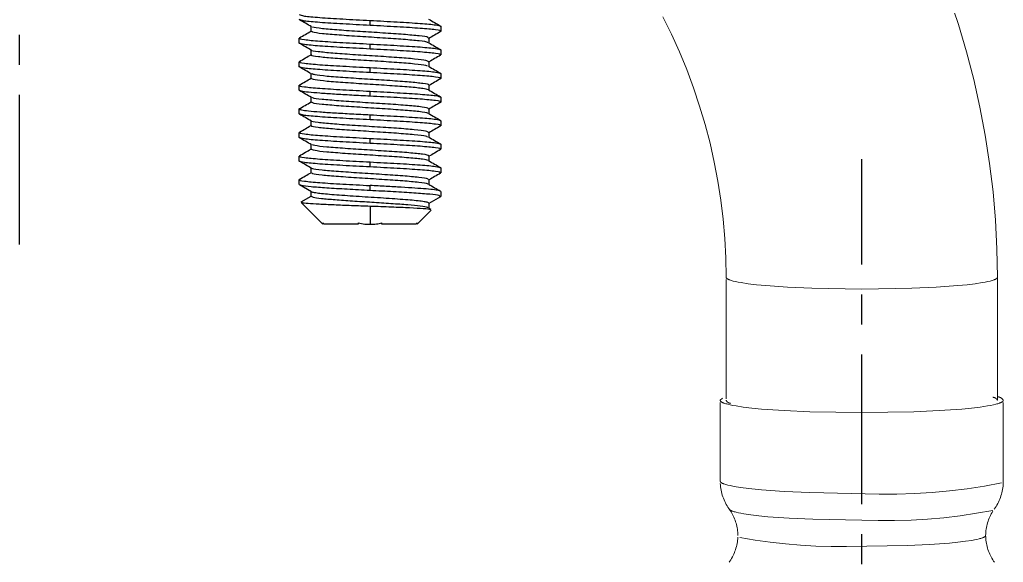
# Model space of a CAD drawing. Header units: millimetres. Extents: x 601 to 1195, y -1757 to -1337.
# Drawn here: x 943.37 to 985.06, y -1690.44 to -1667.44 of the extents above; entities that cross this region are included whole.
import ezdxf

# ---------------------------------------------------------------- set-up
doc = ezdxf.new("R2010")
doc.units = ezdxf.units.MM
doc.header["$LTSCALE"] = 0.1
doc.linetypes.add('CENTERX2', pattern=[101.6, 63.5, -12.7, 12.7, -12.7])
doc.layers.get('0').update_dxf_attribs({"lineweight": 13})
doc.layers.add('CENTER', color=1, linetype='CENTERX2')

msp = doc.modelspace()

# ---------------------------------------------------------------- linework, layer by layer
for p, q in [((982.772, -1666.495), (983.156, -1667.642)), ((970.629, -1667.318), (970.992, -1668.051)), ((983.156, -1667.642), (983.502, -1668.8)), ((970.992, -1668.051), (971.33, -1668.797)), ((971.33, -1668.797), (971.643, -1669.554)), ((983.502, -1668.8), (983.807, -1669.97)), ((971.643, -1669.554), (971.929, -1670.321)), ((983.807, -1669.97), (984.073, -1671.15)), ((971.929, -1670.321), (972.19, -1671.097)), ((972.19, -1671.097), (972.424, -1671.881)), ((984.073, -1671.15), (984.298, -1672.338)), ((972.424, -1671.881), (972.631, -1672.674)), ((984.298, -1672.338), (984.483, -1673.533)), ((972.631, -1672.674), (972.811, -1673.472)), ((972.811, -1673.472), (972.963, -1674.277)), ((984.483, -1673.533), (984.626, -1674.733)), ((972.963, -1674.277), (973.088, -1675.086)), ((984.626, -1674.733), (984.729, -1675.938)), ((973.088, -1675.086), (973.186, -1675.899)), ((973.186, -1675.899), (973.256, -1676.714)), ((984.729, -1675.938), (984.791, -1677.146)), ((973.256, -1676.714), (973.298, -1677.532)), ((984.791, -1677.146), (984.812, -1678.354)), ((973.298, -1677.532), (973.312, -1678.351)), ((973.312, -1678.354), (973.312, -1678.36)), ((973.312, -1678.36), (973.313, -1678.366)), ((973.312, -1678.445), (973.312, -1683.508)), ((973.313, -1678.366), (973.315, -1678.371)), ((973.315, -1678.371), (973.318, -1678.377)), ((973.318, -1678.377), (973.321, -1678.382)), ((973.321, -1678.382), (973.325, -1678.388)), ((973.325, -1678.388), (973.33, -1678.394)), ((973.33, -1678.394), (973.335, -1678.399)), ((973.335, -1678.399), (973.342, -1678.405)), ((973.342, -1678.405), (973.349, -1678.411)), ((973.349, -1678.411), (973.357, -1678.417)), ((973.357, -1678.417), (973.365, -1678.422)), ((973.365, -1678.422), (973.375, -1678.428)), ((973.375, -1678.428), (973.385, -1678.434)), ((973.385, -1678.434), (973.396, -1678.44)), ((973.396, -1678.44), (973.408, -1678.446)), ((973.408, -1678.446), (973.421, -1678.451)), ((973.421, -1678.451), (973.434, -1678.457)), ((973.434, -1678.457), (973.449, -1678.463)), ((973.449, -1678.463), (973.464, -1678.469)), ((973.464, -1678.469), (973.497, -1678.481)), ((973.497, -1678.481), (973.534, -1678.492)), ((973.534, -1678.492), (973.574, -1678.504)), ((973.574, -1678.504), (973.618, -1678.516)), ((984.506, -1678.516), (984.55, -1678.504)), ((984.55, -1678.504), (984.59, -1678.492)), ((984.59, -1678.492), (984.627, -1678.481)), ((984.627, -1678.481), (984.66, -1678.469)), ((984.66, -1678.469), (984.675, -1678.463)), ((984.675, -1678.463), (984.69, -1678.457)), ((984.69, -1678.457), (984.703, -1678.451)), ((984.703, -1678.451), (984.716, -1678.446)), ((984.716, -1678.446), (984.728, -1678.44)), ((984.728, -1678.44), (984.739, -1678.434)), ((984.739, -1678.434), (984.749, -1678.428)), ((984.749, -1678.428), (984.759, -1678.422)), ((984.759, -1678.422), (984.768, -1678.417)), ((984.768, -1678.417), (984.775, -1678.411)), ((984.775, -1678.411), (984.783, -1678.405)), ((984.783, -1678.405), (984.789, -1678.399)), ((984.789, -1678.399), (984.794, -1678.394)), ((984.794, -1678.394), (984.799, -1678.388)), ((984.799, -1678.388), (984.803, -1678.382)), ((984.803, -1678.382), (984.806, -1678.377)), ((984.806, -1678.377), (984.809, -1678.371)), ((984.809, -1678.371), (984.811, -1678.366)), ((984.811, -1678.366), (984.812, -1678.36)), ((984.812, -1683.572), (984.812, -1678.354)), ((984.812, -1678.36), (984.812, -1678.354)), ((973.618, -1678.516), (973.716, -1678.539)), ((973.716, -1678.539), (973.828, -1678.562)), ((973.828, -1678.562), (973.954, -1678.585)), ((973.954, -1678.585), (974.249, -1678.629)), ((974.249, -1678.629), (974.598, -1678.67)), ((974.598, -1678.67), (974.996, -1678.709)), ((974.996, -1678.709), (975.916, -1678.774)), ((975.916, -1678.774), (976.946, -1678.82)), ((976.946, -1678.82), (979.062, -1678.856)), ((979.062, -1678.856), (981.179, -1678.82)), ((981.179, -1678.82), (982.209, -1678.774)), ((982.209, -1678.774), (983.128, -1678.709)), ((983.128, -1678.709), (983.526, -1678.67)), ((983.526, -1678.67), (983.875, -1678.629)), ((983.875, -1678.629), (984.17, -1678.585)), ((984.17, -1678.585), (984.296, -1678.562)), ((984.296, -1678.562), (984.408, -1678.539)), ((984.408, -1678.539), (984.506, -1678.516)), ((973.162, -1683.477), (973.062, -1683.572)), ((984.62, -1683.444), (984.628, -1683.444)), ((984.628, -1683.444), (984.636, -1683.445)), ((984.636, -1683.445), (984.644, -1683.447)), ((984.644, -1683.447), (984.652, -1683.448)), ((984.652, -1683.448), (984.66, -1683.45)), ((984.66, -1683.45), (984.667, -1683.452)), ((984.667, -1683.452), (984.675, -1683.454)), ((984.675, -1683.454), (984.683, -1683.457)), ((984.683, -1683.457), (984.69, -1683.46)), ((984.69, -1683.46), (984.698, -1683.463)), ((984.698, -1683.463), (984.705, -1683.466)), ((984.705, -1683.466), (984.712, -1683.47)), ((984.712, -1683.47), (984.719, -1683.474)), ((984.719, -1683.474), (984.726, -1683.478)), ((984.726, -1683.478), (984.733, -1683.482)), ((984.733, -1683.482), (984.74, -1683.487)), ((984.74, -1683.487), (984.746, -1683.492)), ((984.746, -1683.492), (984.752, -1683.497)), ((984.752, -1683.497), (984.759, -1683.502)), ((984.759, -1683.502), (984.765, -1683.507)), ((984.765, -1683.507), (984.77, -1683.513)), ((984.822, -1683.423), (984.812, -1683.423)), ((984.832, -1683.424), (984.822, -1683.423)), ((984.842, -1683.425), (984.832, -1683.424)), ((984.852, -1683.427), (984.842, -1683.425)), ((984.862, -1683.429), (984.852, -1683.427)), ((984.872, -1683.431), (984.862, -1683.429)), ((984.882, -1683.433), (984.872, -1683.431)), ((984.892, -1683.436), (984.882, -1683.433)), ((984.901, -1683.439), (984.892, -1683.436)), ((984.911, -1683.443), (984.901, -1683.439)), ((984.92, -1683.447), (984.911, -1683.443)), ((984.93, -1683.451), (984.92, -1683.447)), ((984.939, -1683.455), (984.93, -1683.451)), ((984.948, -1683.46), (984.939, -1683.455)), ((984.957, -1683.465), (984.948, -1683.46)), ((984.965, -1683.47), (984.957, -1683.465)), ((984.974, -1683.476), (984.965, -1683.47)), ((984.982, -1683.482), (984.974, -1683.476)), ((984.99, -1683.488), (984.982, -1683.482)), ((984.998, -1683.494), (984.99, -1683.488)), ((985.005, -1683.501), (984.998, -1683.494)), ((985.013, -1683.508), (985.005, -1683.501)), ((973.062, -1683.572), (973.062, -1683.578)), ((973.062, -1683.578), (973.064, -1683.584)), ((973.062, -1686.998), (973.062, -1683.669)), ((973.064, -1683.584), (973.065, -1683.59)), ((973.065, -1683.59), (973.068, -1683.595)), ((973.068, -1683.595), (973.071, -1683.601)), ((973.071, -1683.601), (973.076, -1683.607)), ((973.076, -1683.607), (973.081, -1683.613)), ((973.081, -1683.613), (973.086, -1683.619)), ((973.086, -1683.619), (973.093, -1683.625)), ((973.093, -1683.625), (973.1, -1683.631)), ((973.1, -1683.631), (973.109, -1683.637)), ((973.109, -1683.637), (973.118, -1683.643)), ((973.118, -1683.643), (973.127, -1683.649)), ((973.127, -1683.649), (973.138, -1683.655)), ((973.138, -1683.655), (973.15, -1683.661)), ((973.15, -1683.661), (973.162, -1683.667)), ((973.162, -1683.667), (973.176, -1683.673)), ((973.176, -1683.673), (973.19, -1683.679)), ((973.19, -1683.679), (973.205, -1683.686)), ((973.205, -1683.686), (973.221, -1683.692)), ((973.221, -1683.692), (973.255, -1683.704)), ((973.255, -1683.704), (973.294, -1683.716)), ((973.294, -1683.716), (973.336, -1683.728)), ((973.316, -1683.579), (973.312, -1683.572)), ((973.32, -1683.586), (973.316, -1683.579)), ((973.324, -1683.593), (973.32, -1683.586)), ((973.328, -1683.6), (973.324, -1683.593)), ((973.333, -1683.607), (973.328, -1683.6)), ((973.338, -1683.613), (973.333, -1683.607)), ((973.336, -1683.728), (973.381, -1683.74)), ((973.343, -1683.619), (973.338, -1683.613)), ((973.348, -1683.625), (973.343, -1683.619)), ((973.354, -1683.631), (973.348, -1683.625)), ((973.36, -1683.637), (973.354, -1683.631)), ((973.366, -1683.642), (973.36, -1683.637)), ((973.372, -1683.648), (973.366, -1683.642)), ((973.378, -1683.653), (973.372, -1683.648)), ((973.384, -1683.658), (973.378, -1683.653)), ((973.381, -1683.74), (973.483, -1683.765)), ((973.391, -1683.662), (973.384, -1683.658)), ((973.398, -1683.666), (973.391, -1683.662)), ((973.405, -1683.671), (973.398, -1683.666)), ((973.412, -1683.674), (973.405, -1683.671)), ((973.419, -1683.678), (973.412, -1683.674)), ((973.426, -1683.682), (973.419, -1683.678)), ((973.434, -1683.685), (973.426, -1683.682)), ((973.441, -1683.687), (973.434, -1683.685)), ((973.449, -1683.69), (973.441, -1683.687)), ((973.457, -1683.692), (973.449, -1683.69)), ((973.465, -1683.694), (973.457, -1683.692)), ((973.472, -1683.696), (973.465, -1683.694)), ((973.48, -1683.698), (973.472, -1683.696)), ((973.488, -1683.699), (973.48, -1683.698)), ((973.483, -1683.765), (973.6, -1683.789)), ((973.496, -1683.7), (973.488, -1683.699)), ((973.504, -1683.701), (973.496, -1683.7)), ((973.6, -1683.789), (973.732, -1683.812)), ((973.732, -1683.812), (974.04, -1683.858)), ((974.04, -1683.858), (974.404, -1683.902)), ((974.404, -1683.902), (974.819, -1683.942)), ((983.305, -1683.942), (983.72, -1683.902)), ((983.72, -1683.902), (984.084, -1683.858)), ((984.084, -1683.858), (984.392, -1683.812)), ((984.392, -1683.812), (984.524, -1683.789)), ((984.524, -1683.789), (984.641, -1683.765)), ((984.641, -1683.765), (984.743, -1683.74)), ((984.743, -1683.74), (984.789, -1683.728)), ((984.77, -1683.513), (984.776, -1683.519)), ((984.776, -1683.519), (984.781, -1683.525)), ((984.781, -1683.525), (984.786, -1683.531)), ((984.786, -1683.531), (984.791, -1683.538)), ((984.789, -1683.728), (984.83, -1683.716)), ((984.791, -1683.538), (984.796, -1683.544)), ((984.796, -1683.544), (984.8, -1683.551)), ((984.8, -1683.551), (984.804, -1683.558)), ((984.804, -1683.558), (984.808, -1683.565)), ((984.808, -1683.565), (984.812, -1683.572)), ((984.83, -1683.716), (984.869, -1683.704)), ((984.869, -1683.704), (984.903, -1683.692)), ((984.903, -1683.692), (984.919, -1683.686)), ((984.919, -1683.686), (984.934, -1683.679)), ((984.934, -1683.679), (984.949, -1683.673)), ((984.949, -1683.673), (984.962, -1683.667)), ((984.962, -1683.667), (984.974, -1683.661)), ((984.974, -1683.661), (984.986, -1683.655)), ((984.986, -1683.655), (984.997, -1683.649)), ((984.997, -1683.649), (985.007, -1683.643)), ((985.007, -1683.643), (985.016, -1683.637)), ((985.02, -1683.515), (985.013, -1683.508)), ((985.016, -1683.637), (985.024, -1683.631)), ((985.027, -1683.523), (985.02, -1683.515)), ((985.024, -1683.631), (985.031, -1683.625)), ((985.033, -1683.531), (985.027, -1683.523)), ((985.031, -1683.625), (985.038, -1683.619)), ((985.04, -1683.538), (985.033, -1683.531)), ((985.038, -1683.619), (985.044, -1683.613)), ((985.046, -1683.547), (985.04, -1683.538)), ((985.044, -1683.613), (985.049, -1683.607)), ((985.051, -1683.555), (985.046, -1683.547)), ((985.049, -1683.607), (985.053, -1683.601)), ((985.057, -1683.563), (985.051, -1683.555)), ((985.053, -1683.601), (985.056, -1683.595)), ((985.056, -1683.595), (985.059, -1683.59)), ((985.062, -1683.572), (985.057, -1683.563)), ((985.059, -1683.59), (985.061, -1683.584)), ((985.061, -1683.584), (985.062, -1683.578)), ((985.062, -1683.578), (985.062, -1683.572)), ((985.062, -1683.667), (985.062, -1686.998)), ((974.819, -1683.942), (975.779, -1684.01)), ((975.779, -1684.01), (976.854, -1684.058)), ((976.854, -1684.058), (979.062, -1684.095)), ((979.062, -1684.095), (981.271, -1684.058)), ((981.271, -1684.058), (982.345, -1684.01)), ((982.345, -1684.01), (983.305, -1683.942)), ((973.062, -1686.998), (973.062, -1687.004)), ((973.062, -1687.004), (973.064, -1687.009)), ((973.064, -1687.009), (973.065, -1687.015)), ((973.065, -1687.015), (973.068, -1687.021)), ((973.065, -1687.103), (973.07, -1687.173)), ((973.068, -1687.021), (973.071, -1687.027)), ((973.07, -1687.173), (973.078, -1687.244)), ((973.071, -1687.027), (973.076, -1687.033)), ((973.076, -1687.033), (973.081, -1687.039)), ((973.078, -1687.244), (973.088, -1687.314)), ((973.081, -1687.039), (973.086, -1687.045)), ((973.086, -1687.045), (973.093, -1687.051)), ((973.093, -1687.051), (973.1, -1687.057)), ((973.1, -1687.057), (973.109, -1687.063)), ((973.109, -1687.063), (973.118, -1687.069)), ((973.118, -1687.069), (973.127, -1687.075)), ((973.127, -1687.075), (973.138, -1687.081)), ((973.138, -1687.081), (973.15, -1687.087)), ((973.15, -1687.087), (973.162, -1687.093)), ((973.162, -1687.093), (973.176, -1687.099)), ((973.176, -1687.099), (973.19, -1687.105)), ((973.19, -1687.105), (973.205, -1687.111)), ((973.205, -1687.111), (973.221, -1687.117)), ((973.221, -1687.117), (973.255, -1687.13)), ((973.255, -1687.13), (973.294, -1687.142)), ((973.294, -1687.142), (973.336, -1687.154)), ((973.336, -1687.154), (973.381, -1687.166)), ((973.381, -1687.166), (973.483, -1687.19)), ((973.483, -1687.19), (973.6, -1687.214)), ((973.6, -1687.214), (973.732, -1687.238)), ((973.732, -1687.238), (974.04, -1687.284)), ((983.523, -1687.324), (984.26, -1687.212)), ((984.26, -1687.212), (984.991, -1687.078)), ((985.042, -1687.28), (985.05, -1687.21)), ((985.05, -1687.21), (985.057, -1687.139)), ((985.057, -1687.139), (985.061, -1687.069)), ((985.061, -1687.069), (985.062, -1686.998)), ((973.088, -1687.314), (973.1, -1687.384)), ((973.1, -1687.384), (973.115, -1687.454)), ((973.115, -1687.454), (973.132, -1687.523)), ((973.132, -1687.523), (973.152, -1687.591)), ((973.152, -1687.591), (973.174, -1687.659)), ((973.174, -1687.659), (973.198, -1687.726)), ((974.04, -1687.284), (974.404, -1687.327)), ((974.404, -1687.327), (974.819, -1687.368)), ((974.819, -1687.368), (975.779, -1687.436)), ((975.779, -1687.436), (976.854, -1687.484)), ((976.854, -1687.484), (979.806, -1687.545)), ((979.806, -1687.545), (980.55, -1687.546)), ((980.55, -1687.546), (981.296, -1687.524)), ((981.296, -1687.524), (982.04, -1687.48)), ((982.04, -1687.48), (982.783, -1687.413)), ((982.783, -1687.413), (983.523, -1687.324)), ((984.939, -1687.691), (984.962, -1687.624)), ((984.962, -1687.624), (984.983, -1687.556)), ((984.983, -1687.556), (985.001, -1687.488)), ((985.001, -1687.488), (985.017, -1687.419)), ((985.017, -1687.419), (985.03, -1687.35)), ((985.03, -1687.35), (985.042, -1687.28)), ((973.198, -1687.726), (973.225, -1687.791)), ((973.225, -1687.791), (973.253, -1687.856)), ((973.253, -1687.856), (973.284, -1687.92)), ((973.284, -1687.92), (973.318, -1687.983)), ((973.318, -1687.983), (973.353, -1688.045)), ((973.353, -1688.045), (973.39, -1688.105)), ((984.716, -1688.132), (984.754, -1688.072)), ((984.754, -1688.072), (984.791, -1688.012)), ((984.791, -1688.012), (984.825, -1687.95)), ((984.825, -1687.95), (984.857, -1687.886)), ((984.857, -1687.886), (984.886, -1687.822)), ((984.886, -1687.822), (984.914, -1687.757)), ((984.914, -1687.757), (984.939, -1687.691)), ((973.39, -1688.105), (973.43, -1688.164)), ((973.437, -1688.165), (973.437, -1688.159)), ((973.438, -1688.17), (973.437, -1688.165)), ((973.44, -1688.176), (973.438, -1688.17)), ((973.443, -1688.181), (973.44, -1688.176)), ((973.446, -1688.187), (973.443, -1688.181)), ((973.45, -1688.192), (973.446, -1688.187)), ((973.448, -1688.19), (973.485, -1688.244)), ((973.454, -1688.198), (973.45, -1688.192)), ((973.46, -1688.203), (973.454, -1688.198)), ((973.466, -1688.209), (973.46, -1688.203)), ((973.473, -1688.215), (973.466, -1688.209)), ((973.481, -1688.22), (973.473, -1688.215)), ((973.489, -1688.226), (973.481, -1688.22)), ((973.485, -1688.244), (973.521, -1688.3)), ((973.498, -1688.231), (973.489, -1688.226)), ((973.508, -1688.237), (973.498, -1688.231)), ((973.519, -1688.243), (973.508, -1688.237)), ((973.531, -1688.249), (973.519, -1688.243)), ((973.521, -1688.3), (973.554, -1688.357)), ((973.543, -1688.254), (973.531, -1688.249)), ((973.557, -1688.26), (973.543, -1688.254)), ((973.554, -1688.357), (973.586, -1688.415)), ((973.571, -1688.266), (973.557, -1688.26)), ((973.586, -1688.271), (973.571, -1688.266)), ((973.618, -1688.283), (973.586, -1688.271)), ((973.586, -1688.415), (973.616, -1688.473)), ((973.616, -1688.473), (973.643, -1688.533)), ((973.654, -1688.294), (973.618, -1688.283)), ((973.693, -1688.306), (973.654, -1688.294)), ((973.736, -1688.317), (973.693, -1688.306)), ((973.832, -1688.34), (973.736, -1688.317)), ((973.942, -1688.362), (973.832, -1688.34)), ((974.065, -1688.384), (973.942, -1688.362)), ((974.354, -1688.428), (974.065, -1688.384)), ((974.695, -1688.468), (974.354, -1688.428)), ((975.085, -1688.506), (974.695, -1688.468)), ((975.984, -1688.57), (975.085, -1688.506)), ((983.237, -1688.466), (982.544, -1688.548)), ((983.926, -1688.363), (983.237, -1688.466)), ((984.612, -1688.239), (983.926, -1688.363)), ((984.49, -1688.512), (984.519, -1688.451)), ((984.519, -1688.451), (984.551, -1688.391)), ((984.551, -1688.391), (984.584, -1688.331)), ((984.584, -1688.331), (984.619, -1688.274)), ((984.676, -1688.19), (984.716, -1688.132)), ((973.643, -1688.533), (973.669, -1688.594)), ((973.669, -1688.594), (973.693, -1688.655)), ((973.693, -1688.655), (973.714, -1688.718)), ((973.714, -1688.718), (973.734, -1688.781)), ((973.734, -1688.781), (973.751, -1688.844)), ((973.751, -1688.844), (973.766, -1688.908)), ((973.766, -1688.908), (973.779, -1688.973)), ((976.992, -1688.615), (975.984, -1688.57)), ((979.758, -1688.671), (976.992, -1688.615)), ((980.455, -1688.671), (979.758, -1688.671)), ((981.152, -1688.651), (980.455, -1688.671)), ((981.849, -1688.61), (981.152, -1688.651)), ((982.544, -1688.548), (981.849, -1688.61)), ((984.347, -1688.963), (984.361, -1688.897)), ((984.361, -1688.897), (984.377, -1688.831)), ((984.377, -1688.831), (984.395, -1688.766)), ((984.395, -1688.766), (984.415, -1688.701)), ((984.415, -1688.701), (984.438, -1688.637)), ((984.438, -1688.637), (984.463, -1688.574)), ((984.463, -1688.574), (984.49, -1688.512)), ((973.779, -1688.973), (973.79, -1689.038)), ((973.79, -1689.038), (973.799, -1689.103)), ((973.799, -1689.103), (973.806, -1689.169)), ((973.806, -1689.169), (973.81, -1689.235)), ((973.81, -1689.235), (973.812, -1689.301)), ((984.291, -1689.341), (984.285, -1689.347)), ((984.296, -1689.336), (984.291, -1689.341)), ((984.3, -1689.331), (984.296, -1689.336)), ((984.304, -1689.326), (984.3, -1689.331)), ((984.307, -1689.321), (984.304, -1689.326)), ((984.309, -1689.316), (984.307, -1689.321)), ((984.311, -1689.31), (984.309, -1689.316)), ((984.312, -1689.305), (984.311, -1689.31)), ((984.312, -1689.3), (984.314, -1689.233)), ((984.314, -1689.368), (984.312, -1689.3)), ((984.312, -1689.3), (984.312, -1689.305)), ((984.314, -1689.233), (984.319, -1689.165)), ((984.319, -1689.165), (984.326, -1689.097)), ((984.326, -1689.097), (984.335, -1689.03)), ((984.335, -1689.03), (984.347, -1688.963)), ((973.765, -1689.711), (973.749, -1689.777)), ((973.778, -1689.646), (973.765, -1689.711)), ((973.789, -1689.579), (973.778, -1689.646)), ((973.798, -1689.513), (973.789, -1689.579)), ((973.805, -1689.446), (973.798, -1689.513)), ((973.81, -1689.379), (973.805, -1689.446)), ((974.537, -1689.495), (973.9, -1689.384)), ((975.179, -1689.588), (974.537, -1689.495)), ((975.823, -1689.663), (975.179, -1689.588)), ((976.47, -1689.719), (975.823, -1689.663)), ((977.118, -1689.757), (976.47, -1689.719)), ((977.767, -1689.776), (977.118, -1689.757)), ((980.995, -1689.726), (978.415, -1689.776)), ((981.935, -1689.683), (980.995, -1689.726)), ((982.774, -1689.624), (981.935, -1689.683)), ((983.138, -1689.589), (982.774, -1689.624)), ((983.456, -1689.551), (983.138, -1689.589)), ((983.726, -1689.51), (983.456, -1689.551)), ((983.841, -1689.49), (983.726, -1689.51)), ((983.944, -1689.469), (983.841, -1689.49)), ((984.033, -1689.448), (983.944, -1689.469)), ((984.073, -1689.437), (984.033, -1689.448)), ((984.11, -1689.426), (984.073, -1689.437)), ((984.143, -1689.416), (984.11, -1689.426)), ((984.173, -1689.405), (984.143, -1689.416)), ((984.187, -1689.4), (984.173, -1689.405)), ((984.2, -1689.394), (984.187, -1689.4)), ((984.213, -1689.389), (984.2, -1689.394)), ((984.225, -1689.384), (984.213, -1689.389)), ((984.235, -1689.378), (984.225, -1689.384)), ((984.246, -1689.373), (984.235, -1689.378)), ((984.255, -1689.368), (984.246, -1689.373)), ((984.264, -1689.362), (984.255, -1689.368)), ((984.272, -1689.357), (984.264, -1689.362)), ((984.279, -1689.352), (984.272, -1689.357)), ((984.285, -1689.347), (984.279, -1689.352)), ((984.318, -1689.436), (984.314, -1689.368)), ((984.325, -1689.503), (984.318, -1689.436)), ((984.333, -1689.57), (984.325, -1689.503)), ((984.345, -1689.637), (984.333, -1689.57)), ((984.358, -1689.704), (984.345, -1689.637)), ((984.373, -1689.77), (984.358, -1689.704)), ((973.609, -1690.154), (973.579, -1690.213)), ((973.638, -1690.093), (973.609, -1690.154)), ((973.664, -1690.031), (973.638, -1690.093)), ((973.689, -1689.969), (973.664, -1690.031)), ((973.711, -1689.905), (973.689, -1689.969)), ((973.731, -1689.841), (973.711, -1689.905)), ((973.749, -1689.777), (973.731, -1689.841)), ((978.415, -1689.776), (977.767, -1689.776)), ((984.391, -1689.835), (984.373, -1689.77)), ((984.411, -1689.9), (984.391, -1689.835)), ((984.434, -1689.964), (984.411, -1689.9)), ((984.458, -1690.027), (984.434, -1689.964)), ((984.485, -1690.089), (984.458, -1690.027)), ((984.513, -1690.151), (984.485, -1690.089)), ((984.544, -1690.211), (984.513, -1690.151)), ((973.475, -1690.386), (973.437, -1690.441)), ((973.512, -1690.33), (973.475, -1690.386)), ((973.546, -1690.272), (973.512, -1690.33)), ((973.579, -1690.213), (973.546, -1690.272)), ((984.577, -1690.27), (984.544, -1690.211)), ((984.612, -1690.329), (984.577, -1690.27)), ((984.648, -1690.386), (984.612, -1690.329)), ((984.687, -1690.441), (984.648, -1690.386))]:
    msp.add_line(p, q)
at = {"color": 7, "linetype": 'Continuous', "lineweight": 25}
for p, q in [((958.22, -1667.68), (958.22, -1667.468)), ((955.723, -1667.931), (955.723, -1667.727)), ((961.22, -1667.718), (961.22, -1667.93)), ((955.22, -1668.43), (955.22, -1668.218)), ((958.22, -1668.68), (958.22, -1668.468)), ((960.717, -1668.217), (960.717, -1668.42)), ((955.722, -1668.93), (955.722, -1668.727)), ((961.22, -1668.718), (961.22, -1668.93)), ((955.22, -1669.43), (955.22, -1669.218)), ((960.718, -1669.216), (960.718, -1669.42)), ((955.721, -1669.93), (955.721, -1669.726)), ((958.22, -1669.68), (958.22, -1669.468)), ((961.22, -1669.718), (961.22, -1669.93)), ((955.22, -1670.43), (955.22, -1670.218)), ((958.22, -1670.68), (958.22, -1670.468)), ((960.719, -1670.216), (960.719, -1670.421)), ((955.722, -1670.927), (955.722, -1670.727)), ((961.22, -1670.718), (961.22, -1670.93)), ((955.22, -1671.43), (955.22, -1671.218)), ((960.718, -1671.217), (960.718, -1671.42)), ((955.72, -1671.93), (955.72, -1671.726)), ((958.22, -1671.68), (958.22, -1671.468)), ((961.22, -1671.718), (961.22, -1671.93)), ((955.22, -1672.43), (955.22, -1672.218)), ((960.719, -1672.216), (960.719, -1672.421)), ((958.22, -1672.68), (958.22, -1672.468)), ((955.72, -1672.931), (955.72, -1672.727)), ((961.22, -1672.718), (961.22, -1672.93)), ((955.22, -1673.43), (955.22, -1673.218)), ((958.22, -1673.68), (958.22, -1673.468)), ((960.719, -1673.218), (960.719, -1673.421)), ((955.72, -1673.931), (955.72, -1673.727)), ((961.22, -1673.718), (961.22, -1673.93)), ((955.22, -1674.43), (955.22, -1674.218)), ((960.718, -1674.217), (960.718, -1674.421)), ((955.738, -1674.735), (955.23, -1674.44)), ((955.724, -1674.931), (955.724, -1674.727)), ((958.22, -1674.68), (958.22, -1674.468)), ((961.22, -1674.718), (961.22, -1674.93)), ((955.305, -1675.162), (955.724, -1674.92)), ((961.213, -1674.94), (960.719, -1675.226)), ((956.226, -1676.112), (955.305, -1675.192)), ((958.22, -1675.336), (958.22, -1676.112)), ((960.816, -1675.51), (960.213, -1676.112)), ((960.703, -1675.412), (960.802, -1675.469)), ((960.719, -1675.217), (960.719, -1675.421)), ((956.22, -1676.106), (956.222, -1676.05)), ((957.72, -1676.106), (956.281, -1676.106)), ((960.158, -1676.106), (958.72, -1676.106)), ((960.22, -1676.047), (960.22, -1676.105))]:
    msp.add_line(p, q, dxfattribs=at)
for points, knots in [([(955.22, -1667.217), (955.263, -1667.238), (955.35, -1667.28), (956.043, -1667.343), (957.036, -1667.406), (957.825, -1667.447), (958.22, -1667.468)], [0, 0, 0, 0, 0.2500001, 0.5000001, 0.7500002, 1, 1, 1, 1]), ([(958.22, -1667.68), (957.826, -1667.659), (957.04, -1667.617), (956.049, -1667.555), (955.355, -1667.492), (955.265, -1667.45), (955.22, -1667.43)], [0, 0, 0, 0, 0.25, 0.5, 0.75, 1, 1, 1, 1]), ([(955.74, -1667.737), (955.655, -1667.688), (955.485, -1667.589), (955.316, -1667.491), (955.231, -1667.441)], [0, 0, 0, 0, 0.499856, 1, 1, 1, 1]), ([(958.22, -1667.468), (958.613, -1667.489), (959.399, -1667.531), (960.39, -1667.593), (961.084, -1667.656), (961.174, -1667.697), (961.22, -1667.718)], [0, 0, 0, 0, 0.25, 0.5, 0.75, 1, 1, 1, 1]), ([(960.7, -1667.411), (960.785, -1667.46), (960.954, -1667.559), (961.124, -1667.658), (961.209, -1667.707)], [0, 0, 0, 0, 0.499821, 1, 1, 1, 1]), ([(955.23, -1668.207), (955.315, -1668.157), (955.479, -1668.062), (955.643, -1667.967), (955.723, -1667.92)], [0, 0, 0, 0, 0.516996, 1, 1, 1, 1]), ([(960.67, -1668.411), (960.672, -1668.407), (960.681, -1668.382), (960.333, -1668.336), (959.673, -1668.275), (958.767, -1668.214), (957.792, -1668.153), (956.872, -1668.091), (956.165, -1668.031), (955.757, -1667.976), (955.762, -1667.943), (955.763, -1667.929)], [0, 0, 0, 0, 0.0285779, 0.155422, 0.2825893, 0.409414, 0.5365929, 0.6634091, 0.7905904, 0.9174093, 1, 1, 1, 1]), ([(960.673, -1668.217), (960.682, -1668.206), (960.706, -1668.175), (960.342, -1668.124), (959.673, -1668.063), (958.768, -1668.001), (957.792, -1667.941), (956.87, -1667.879), (956.17, -1667.818), (955.784, -1667.77), (955.779, -1667.742), (955.778, -1667.735)], [0, 0, 0, 0, 0.065668, 0.192615, 0.319885, 0.446813, 0.574095, 0.701014, 0.828298, 0.95522, 1, 1, 1, 1]), ([(961.163, -1667.945), (961.185, -1667.94), (961.297, -1667.914), (961.041, -1667.867), (960.402, -1667.805), (959.396, -1667.742), (958.612, -1667.7), (958.22, -1667.68)], [0, 0, 0, 0, 0.058618, 0.293964, 0.529309, 0.764655, 1, 1, 1, 1]), ([(961.208, -1667.941), (961.123, -1667.991), (960.959, -1668.086), (960.796, -1668.181), (960.717, -1668.227)], [0, 0, 0, 0, 0.517577, 1, 1, 1, 1]), ([(955.276, -1668.203), (955.254, -1668.208), (955.142, -1668.234), (955.399, -1668.281), (956.037, -1668.343), (957.043, -1668.406), (957.827, -1668.447), (958.22, -1668.468)], [0, 0, 0, 0, 0.058018, 0.293513, 0.529009, 0.764505, 1, 1, 1, 1]), ([(958.22, -1668.68), (957.826, -1668.659), (957.04, -1668.617), (956.049, -1668.555), (955.355, -1668.492), (955.265, -1668.45), (955.22, -1668.43)], [0, 0, 0, 0, 0.25, 0.5, 0.75, 1, 1, 1, 1]), ([(955.739, -1668.737), (955.655, -1668.688), (955.485, -1668.589), (955.316, -1668.491), (955.231, -1668.441)], [0, 0, 0, 0, 0.499861, 1, 1, 1, 1]), ([(958.22, -1668.468), (958.613, -1668.489), (959.399, -1668.531), (960.39, -1668.593), (961.084, -1668.656), (961.174, -1668.697), (961.22, -1668.718)], [0, 0, 0, 0, 0.25, 0.5, 0.75, 1, 1, 1, 1]), ([(960.7, -1668.411), (960.785, -1668.46), (960.955, -1668.559), (961.124, -1668.657), (961.209, -1668.707)], [0, 0, 0, 0, 0.499838, 1, 1, 1, 1]), ([(960.696, -1669.216), (960.679, -1669.199), (960.642, -1669.161), (960.145, -1669.103), (959.385, -1669.042), (958.439, -1668.981), (957.467, -1668.92), (956.597, -1668.858), (955.998, -1668.797), (955.715, -1668.756), (955.739, -1668.735), (955.739, -1668.735)], [0, 0, 0, 0, 0.107933, 0.2352, 0.362193, 0.489432, 0.616462, 0.743665, 0.870738, 0.9979, 1, 1, 1, 1]), ([(961.163, -1668.945), (961.185, -1668.94), (961.297, -1668.914), (961.04, -1668.867), (960.402, -1668.805), (959.396, -1668.742), (958.612, -1668.7), (958.22, -1668.68)], [0, 0, 0, 0, 0.058168, 0.293626, 0.529084, 0.764542, 1, 1, 1, 1]), ([(955.277, -1669.203), (955.254, -1669.208), (955.142, -1669.234), (955.398, -1669.281), (956.037, -1669.343), (957.043, -1669.406), (957.827, -1669.447), (958.22, -1669.468)], [0, 0, 0, 0, 0.058945, 0.294209, 0.529472, 0.764736, 1, 1, 1, 1]), ([(955.229, -1669.206), (955.314, -1669.157), (955.478, -1669.062), (955.643, -1668.966), (955.722, -1668.92)], [0, 0, 0, 0, 0.516673, 1, 1, 1, 1]), ([(960.657, -1669.412), (960.643, -1669.4), (960.604, -1669.368), (960.139, -1669.316), (959.385, -1669.254), (958.438, -1669.193), (957.467, -1669.132), (956.601, -1669.071), (955.989, -1669.01), (955.704, -1668.962), (955.75, -1668.935), (955.761, -1668.929)], [0, 0, 0, 0, 0.0718327, 0.1988078, 0.3255101, 0.4524567, 0.5791959, 0.7061074, 0.8328891, 0.95976, 1, 1, 1, 1]), ([(961.209, -1668.941), (961.124, -1668.99), (960.96, -1669.085), (960.797, -1669.181), (960.718, -1669.226)], [0, 0, 0, 0, 0.518068, 1, 1, 1, 1]), ([(958.22, -1669.68), (957.826, -1669.659), (957.04, -1669.617), (956.049, -1669.555), (955.355, -1669.492), (955.265, -1669.45), (955.22, -1669.43)], [0, 0, 0, 0, 0.25, 0.5, 0.75, 1, 1, 1, 1]), ([(955.738, -1669.736), (955.653, -1669.687), (955.483, -1669.588), (955.314, -1669.49), (955.229, -1669.441)], [0, 0, 0, 0, 0.499852, 1, 1, 1, 1]), ([(960.693, -1670.216), (960.701, -1670.213), (960.757, -1670.188), (960.49, -1670.144), (959.927, -1670.083), (959.072, -1670.021), (958.107, -1669.96), (957.153, -1669.899), (956.364, -1669.838), (955.861, -1669.783), (955.798, -1669.748), (955.772, -1669.734)], [0, 0, 0, 0, 0.023993, 0.150836, 0.277768, 0.404566, 0.531536, 0.658294, 0.785296, 0.912021, 1, 1, 1, 1]), ([(958.22, -1669.468), (958.613, -1669.489), (959.399, -1669.531), (960.39, -1669.593), (961.084, -1669.656), (961.174, -1669.697), (961.22, -1669.718)], [0, 0, 0, 0, 0.25, 0.5, 0.75, 1, 1, 1, 1]), ([(961.167, -1669.944), (961.188, -1669.939), (961.297, -1669.913), (961.04, -1669.867), (960.402, -1669.805), (959.396, -1669.742), (958.612, -1669.7), (958.22, -1669.68)], [0, 0, 0, 0, 0.054029, 0.290522, 0.527015, 0.763507, 1, 1, 1, 1]), ([(960.702, -1669.411), (960.786, -1669.46), (960.956, -1669.559), (961.126, -1669.657), (961.211, -1669.706)], [0, 0, 0, 0, 0.499855, 1, 1, 1, 1]), ([(955.227, -1670.207), (955.312, -1670.157), (955.477, -1670.062), (955.641, -1669.966), (955.721, -1669.92)], [0, 0, 0, 0, 0.5164729, 1, 1, 1, 1]), ([(960.692, -1670.412), (960.634, -1670.394), (960.513, -1670.354), (959.915, -1670.295), (959.074, -1670.234), (958.106, -1670.173), (957.155, -1670.111), (956.362, -1670.05), (955.823, -1669.989), (955.757, -1669.949), (955.724, -1669.929)], [0, 0, 0, 0, 0.116478, 0.243075, 0.369541, 0.496176, 0.622601, 0.749268, 0.87566, 1, 1, 1, 1]), ([(961.212, -1669.94), (961.127, -1669.989), (960.963, -1670.085), (960.799, -1670.18), (960.719, -1670.226)], [0, 0, 0, 0, 0.516381, 1, 1, 1, 1]), ([(955.276, -1670.203), (955.254, -1670.208), (955.142, -1670.234), (955.398, -1670.281), (956.037, -1670.343), (957.043, -1670.406), (957.827, -1670.447), (958.22, -1670.468)], [0, 0, 0, 0, 0.058413, 0.29381, 0.529207, 0.764603, 1, 1, 1, 1]), ([(958.22, -1670.68), (957.957, -1670.666), (957.433, -1670.638), (956.7, -1670.596), (956.07, -1670.554), (955.592, -1670.513), (955.278, -1670.471), (955.24, -1670.443), (955.22, -1670.43)], [0, 0, 0, 0, 0.166929, 0.333857, 0.500786, 0.667715, 0.834643, 1, 1, 1, 1]), ([(955.738, -1670.736), (955.653, -1670.687), (955.484, -1670.588), (955.315, -1670.49), (955.23, -1670.441)], [0, 0, 0, 0, 0.499898, 1, 1, 1, 1]), ([(958.22, -1670.468), (958.613, -1670.489), (959.399, -1670.531), (960.39, -1670.593), (961.084, -1670.656), (961.174, -1670.697), (961.22, -1670.718)], [0, 0, 0, 0, 0.25, 0.5, 0.75, 1, 1, 1, 1]), ([(960.703, -1670.411), (960.788, -1670.46), (960.958, -1670.559), (961.128, -1670.658), (961.212, -1670.707)], [0, 0, 0, 0, 0.499852, 1, 1, 1, 1]), ([(955.217, -1671.218), (955.301, -1671.169), (955.47, -1671.071), (955.639, -1670.973), (955.724, -1670.924)], [0, 0, 0, 0, 0.500042, 1, 1, 1, 1]), ([(960.668, -1671.41), (960.669, -1671.405), (960.676, -1671.38), (960.321, -1671.335), (959.66, -1671.274), (958.749, -1671.213), (957.773, -1671.152), (956.859, -1671.09), (956.15, -1671.029), (955.748, -1670.974), (955.756, -1670.939), (955.76, -1670.924)], [0, 0, 0, 0, 0.0268223, 0.1529966, 0.2790819, 0.4052114, 0.5313435, 0.6574346, 0.7836063, 0.9096524, 1, 1, 1, 1]), ([(960.674, -1671.217), (960.682, -1671.206), (960.705, -1671.175), (960.331, -1671.123), (959.659, -1671.062), (958.75, -1671), (957.773, -1670.939), (956.857, -1670.878), (956.155, -1670.817), (955.781, -1670.769), (955.777, -1670.741), (955.776, -1670.734)], [0, 0, 0, 0, 0.068322, 0.195085, 0.321758, 0.448476, 0.575196, 0.701875, 0.828635, 0.955269, 1, 1, 1, 1]), ([(961.167, -1670.944), (961.187, -1670.939), (961.297, -1670.914), (961.04, -1670.867), (960.402, -1670.805), (959.396, -1670.742), (958.612, -1670.7), (958.22, -1670.68)], [0, 0, 0, 0, 0.054417, 0.290813, 0.527208, 0.763604, 1, 1, 1, 1]), ([(961.211, -1670.94), (961.126, -1670.99), (960.962, -1671.085), (960.797, -1671.18), (960.718, -1671.226)], [0, 0, 0, 0, 0.517471, 1, 1, 1, 1]), ([(955.228, -1671.214), (955.225, -1671.216), (955.185, -1671.231), (955.3, -1671.26), (955.585, -1671.301), (956.072, -1671.343), (956.7, -1671.385), (957.433, -1671.426), (957.957, -1671.454), (958.22, -1671.468)], [0, 0, 0, 0, 0.013156, 0.17763, 0.342104, 0.506578, 0.671052, 0.835526, 1, 1, 1, 1]), ([(960.698, -1671.409), (960.783, -1671.458), (960.953, -1671.557), (961.123, -1671.655), (961.208, -1671.705)], [0, 0, 0, 0, 0.499837, 1, 1, 1, 1]), ([(958.22, -1671.68), (957.826, -1671.659), (957.04, -1671.617), (956.049, -1671.555), (955.355, -1671.492), (955.265, -1671.45), (955.22, -1671.43)], [0, 0, 0, 0, 0.25, 0.5, 0.75, 1, 1, 1, 1]), ([(955.738, -1671.736), (955.653, -1671.687), (955.483, -1671.588), (955.313, -1671.49), (955.228, -1671.441)], [0, 0, 0, 0, 0.499779, 1, 1, 1, 1]), ([(960.7, -1672.217), (960.679, -1672.199), (960.635, -1672.161), (960.137, -1672.102), (959.366, -1672.041), (958.421, -1671.98), (957.451, -1671.918), (956.58, -1671.857), (955.994, -1671.796), (955.709, -1671.755), (955.735, -1671.735), (955.735, -1671.735)], [0, 0, 0, 0, 0.1104747, 0.2376231, 0.364469, 0.4916379, 0.6184642, 0.7456445, 0.8724621, 0.9996448, 1, 1, 1, 1]), ([(958.22, -1671.468), (958.613, -1671.489), (959.399, -1671.531), (960.39, -1671.593), (961.084, -1671.656), (961.174, -1671.697), (961.22, -1671.718)], [0, 0, 0, 0, 0.25, 0.5, 0.75, 1, 1, 1, 1]), ([(961.163, -1671.945), (961.185, -1671.94), (961.297, -1671.914), (961.04, -1671.867), (960.402, -1671.805), (959.396, -1671.742), (958.612, -1671.7), (958.22, -1671.68)], [0, 0, 0, 0, 0.0580449, 0.2935338, 0.5290223, 0.7645112, 1, 1, 1, 1]), ([(955.283, -1672.201), (955.258, -1672.207), (955.142, -1672.233), (955.397, -1672.281), (956.037, -1672.343), (957.043, -1672.406), (957.827, -1672.447), (958.22, -1672.468)], [0, 0, 0, 0, 0.064801, 0.2986, 0.5324, 0.7662, 1, 1, 1, 1]), ([(955.231, -1672.205), (955.316, -1672.155), (955.479, -1672.061), (955.642, -1671.966), (955.72, -1671.921)], [0, 0, 0, 0, 0.520916, 1, 1, 1, 1]), ([(960.655, -1672.41), (960.639, -1672.399), (960.594, -1672.367), (960.131, -1672.315), (959.366, -1672.253), (958.421, -1672.192), (957.45, -1672.131), (956.585, -1672.07), (955.984, -1672.008), (955.699, -1671.962), (955.748, -1671.935), (955.76, -1671.929)], [0, 0, 0, 0, 0.071533, 0.1989, 0.325965, 0.453352, 0.580397, 0.707797, 0.834833, 0.962235, 1, 1, 1, 1]), ([(961.211, -1671.941), (961.126, -1671.991), (960.962, -1672.086), (960.798, -1672.181), (960.719, -1672.226)], [0, 0, 0, 0, 0.51916, 1, 1, 1, 1]), ([(958.22, -1672.68), (957.826, -1672.659), (957.04, -1672.617), (956.049, -1672.555), (955.355, -1672.492), (955.265, -1672.45), (955.22, -1672.43)], [0, 0, 0, 0, 0.25, 0.5, 0.75, 1, 1, 1, 1]), ([(955.739, -1672.738), (955.655, -1672.689), (955.485, -1672.59), (955.315, -1672.492), (955.229, -1672.442)], [0, 0, 0, 0, 0.499798, 1, 1, 1, 1]), ([(958.22, -1672.468), (958.613, -1672.489), (959.399, -1672.531), (960.39, -1672.593), (961.084, -1672.656), (961.174, -1672.697), (961.22, -1672.718)], [0, 0, 0, 0, 0.25, 0.5, 0.75, 1, 1, 1, 1]), ([(960.699, -1672.409), (960.784, -1672.459), (960.954, -1672.557), (961.124, -1672.656), (961.209, -1672.705)], [0, 0, 0, 0, 0.499803, 1, 1, 1, 1]), ([(955.229, -1673.206), (955.314, -1673.157), (955.477, -1673.062), (955.641, -1672.967), (955.72, -1672.921)], [0, 0, 0, 0, 0.519688, 1, 1, 1, 1]), ([(960.693, -1673.412), (960.633, -1673.393), (960.509, -1673.354), (959.9, -1673.294), (959.058, -1673.233), (958.088, -1673.171), (957.139, -1673.11), (956.349, -1673.049), (955.822, -1672.989), (955.759, -1672.949), (955.729, -1672.93)], [0, 0, 0, 0, 0.119018, 0.245676, 0.372637, 0.499325, 0.626257, 0.752982, 0.879879, 1, 1, 1, 1]), ([(960.688, -1673.218), (960.698, -1673.213), (960.753, -1673.188), (960.485, -1673.143), (959.912, -1673.081), (959.056, -1673.02), (958.089, -1672.959), (957.137, -1672.898), (956.352, -1672.836), (955.862, -1672.783), (955.802, -1672.749), (955.778, -1672.736)], [0, 0, 0, 0, 0.028853, 0.15609, 0.283003, 0.410219, 0.537161, 0.664349, 0.791328, 0.91848, 1, 1, 1, 1]), ([(961.157, -1672.947), (961.182, -1672.941), (961.297, -1672.914), (961.042, -1672.867), (960.402, -1672.805), (959.396, -1672.742), (958.612, -1672.7), (958.22, -1672.68)], [0, 0, 0, 0, 0.064279, 0.298209, 0.532139, 0.76607, 1, 1, 1, 1]), ([(961.209, -1672.943), (961.124, -1672.992), (960.96, -1673.087), (960.797, -1673.182), (960.719, -1673.227)], [0, 0, 0, 0, 0.521152, 1, 1, 1, 1]), ([(955.277, -1673.202), (955.255, -1673.208), (955.142, -1673.234), (955.398, -1673.281), (956.037, -1673.343), (957.043, -1673.406), (957.827, -1673.447), (958.22, -1673.468)], [0, 0, 0, 0, 0.059562, 0.294671, 0.529781, 0.76489, 1, 1, 1, 1]), ([(958.22, -1673.68), (957.826, -1673.659), (957.04, -1673.617), (956.049, -1673.555), (955.355, -1673.492), (955.265, -1673.45), (955.22, -1673.43)], [0, 0, 0, 0, 0.25, 0.5, 0.75, 1, 1, 1, 1]), ([(955.741, -1673.739), (955.656, -1673.69), (955.486, -1673.591), (955.316, -1673.492), (955.231, -1673.443)], [0, 0, 0, 0, 0.499831, 1, 1, 1, 1]), ([(958.22, -1673.468), (958.613, -1673.489), (959.399, -1673.531), (960.39, -1673.593), (961.084, -1673.656), (961.174, -1673.697), (961.22, -1673.718)], [0, 0, 0, 0, 0.25, 0.5, 0.75, 1, 1, 1, 1]), ([(960.701, -1673.411), (960.786, -1673.46), (960.956, -1673.559), (961.126, -1673.658), (961.211, -1673.707)], [0, 0, 0, 0, 0.499785, 1, 1, 1, 1]), ([(960.675, -1674.217), (960.68, -1674.206), (960.697, -1674.174), (960.329, -1674.122), (959.641, -1674.061), (958.736, -1673.999), (957.759, -1673.938), (956.838, -1673.877), (956.154, -1673.816), (955.778, -1673.769), (955.776, -1673.743), (955.776, -1673.737)], [0, 0, 0, 0, 0.0712227, 0.198733, 0.3261984, 0.4537538, 0.5811754, 0.7087685, 0.8361497, 0.9637749, 1, 1, 1, 1]), ([(961.156, -1673.947), (961.181, -1673.941), (961.297, -1673.914), (961.042, -1673.867), (960.402, -1673.805), (959.396, -1673.742), (958.612, -1673.7), (958.22, -1673.68)], [0, 0, 0, 0, 0.064862, 0.298647, 0.532431, 0.766216, 1, 1, 1, 1]), ([(955.272, -1674.204), (955.252, -1674.209), (955.142, -1674.234), (955.399, -1674.281), (956.037, -1674.343), (957.043, -1674.406), (957.827, -1674.447), (958.22, -1674.468)], [0, 0, 0, 0, 0.054643, 0.290983, 0.527322, 0.763661, 1, 1, 1, 1]), ([(955.228, -1674.207), (955.313, -1674.158), (955.477, -1674.063), (955.641, -1673.968), (955.72, -1673.922)], [0, 0, 0, 0, 0.51765, 1, 1, 1, 1]), ([(960.666, -1674.412), (960.667, -1674.407), (960.671, -1674.381), (960.321, -1674.334), (959.641, -1674.273), (958.735, -1674.212), (957.759, -1674.151), (956.841, -1674.089), (956.148, -1674.028), (955.75, -1673.975), (955.761, -1673.942), (955.765, -1673.93)], [0, 0, 0, 0, 0.035232, 0.162042, 0.288807, 0.415661, 0.542383, 0.669275, 0.795956, 0.92288, 1, 1, 1, 1]), ([(961.208, -1673.943), (961.123, -1673.992), (960.96, -1674.087), (960.796, -1674.182), (960.718, -1674.228)], [0, 0, 0, 0, 0.519971, 1, 1, 1, 1]), ([(958.22, -1674.68), (957.892, -1674.662), (957.238, -1674.627), (956.358, -1674.575), (955.685, -1674.523), (955.276, -1674.475), (955.255, -1674.443), (955.245, -1674.43)], [0, 0, 0, 0, 0.208428, 0.416855, 0.625283, 0.833711, 1, 1, 1, 1]), ([(960.71, -1675.218), (960.713, -1675.215), (960.73, -1675.202), (960.648, -1675.177), (960.471, -1675.144), (960.192, -1675.111), (959.832, -1675.078), (959.398, -1675.045), (958.915, -1675.012), (958.403, -1674.979), (957.883, -1674.946), (957.378, -1674.913), (956.909, -1674.88), (956.495, -1674.848), (956.151, -1674.815), (955.905, -1674.782), (955.769, -1674.754), (955.753, -1674.738), (955.748, -1674.733)], [0, 0, 0, 0, 0.015893, 0.083808, 0.151914, 0.219997, 0.287876, 0.355755, 0.423839, 0.491944, 0.55986, 0.627719, 0.69578, 0.763902, 0.831847, 0.899683, 0.967712, 1, 1, 1, 1]), ([(961.188, -1674.704), (961.183, -1674.698), (961.166, -1674.681), (960.97, -1674.65), (960.621, -1674.614), (960.138, -1674.578), (959.558, -1674.541), (958.906, -1674.505), (958.448, -1674.48), (958.22, -1674.468)], [0, 0, 0, 0, 0.073412, 0.227843, 0.382275, 0.536706, 0.691137, 0.845568, 1, 1, 1, 1]), ([(961.184, -1674.93), (961.182, -1674.917), (961.18, -1674.887), (960.792, -1674.84), (960.12, -1674.786), (959.224, -1674.733), (958.554, -1674.697), (958.22, -1674.68)], [0, 0, 0, 0, 0.146861, 0.360146, 0.573431, 0.786715, 1, 1, 1, 1]), ([(960.701, -1674.412), (960.786, -1674.461), (960.956, -1674.56), (961.126, -1674.658), (961.211, -1674.708)], [0, 0, 0, 0, 0.499783, 1, 1, 1, 1]), ([(960.674, -1675.413), (960.673, -1675.407), (960.668, -1675.384), (960.378, -1675.343), (959.852, -1675.29), (959.118, -1675.237), (958.298, -1675.185), (957.465, -1675.132), (956.719, -1675.079), (956.132, -1675.026), (955.777, -1674.976), (955.753, -1674.944), (955.742, -1674.929)], [0, 0, 0, 0, 0.036742, 0.145912, 0.254809, 0.36371, 0.472879, 0.58163, 0.690742, 0.79975, 0.908553, 1, 1, 1, 1]), ([(955.32, -1675.177), (955.32, -1675.182), (955.319, -1675.197), (955.572, -1675.221), (956.036, -1675.249), (956.675, -1675.278), (957.422, -1675.307), (957.955, -1675.326), (958.22, -1675.336)], [0, 0, 0, 0, 0.097077, 0.281298, 0.463701, 0.644286, 0.823052, 1, 1, 1, 1]), ([(958.22, -1675.336), (958.526, -1675.347), (959.134, -1675.369), (959.932, -1675.403), (960.503, -1675.437), (960.802, -1675.464), (960.795, -1675.48), (960.794, -1675.484)], [0, 0, 0, 0, 0.232469, 0.46209, 0.688866, 0.912794, 1, 1, 1, 1]), ([(956.281, -1676.106), (956.27, -1676.096), (956.251, -1676.077), (956.231, -1676.058), (956.222, -1676.05)], [0, 0, 0, 0, 0.558773, 1, 1, 1, 1]), ([(957.722, -1676.054), (957.722, -1676.064), (957.721, -1676.081), (957.72, -1676.099), (957.72, -1676.106)], [0, 0, 0, 0, 0.561129, 1, 1, 1, 1]), ([(957.722, -1676.054), (957.815, -1676.073), (957.979, -1676.106), (958.147, -1676.11), (958.22, -1676.112)], [0, 0, 0, 0, 0.565504, 1, 1, 1, 1]), ([(958.22, -1676.112), (958.312, -1676.109), (958.48, -1676.103), (958.644, -1676.069), (958.717, -1676.054)], [0, 0, 0, 0, 0.55402, 1, 1, 1, 1]), ([(958.72, -1676.106), (958.719, -1676.097), (958.718, -1676.079), (958.717, -1676.062), (958.717, -1676.054)], [0, 0, 0, 0, 0.558872, 1, 1, 1, 1]), ([(960.22, -1676.047), (960.208, -1676.058), (960.187, -1676.078), (960.167, -1676.098), (960.158, -1676.106)], [0, 0, 0, 0, 0.561246, 1, 1, 1, 1])]:
    msp.add_open_spline(points, degree=3, knots=knots, dxfattribs=at)
at = {"layer": 'CENTER'}
for p, q in [((943.37, -1676.966), (943.37, -1487.785)), ((979.062, -1718.458), (979.062, -1673.354))]:
    msp.add_line(p, q, dxfattribs=at)

doc.saveas('drawing.dxf')
